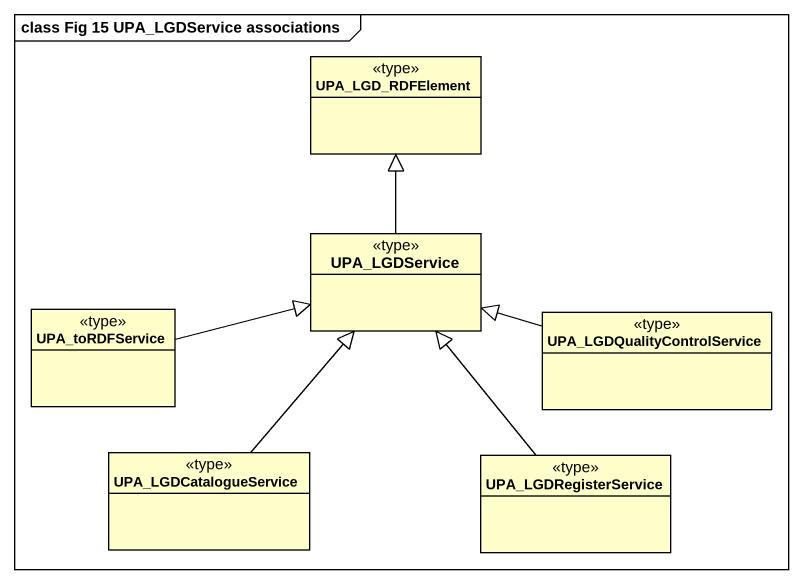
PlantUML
@startuml
mainframe class Fig 15 UPA_LGDService associations
hide circle
hide empty members
class UPA_LGD_RDFElement <<type>>
class UPA_LGDService <<type>>
class UPA_toRDFService <<type>>
class UPA_LGDQualityControlService <<type>>
class UPA_LGDCatalogueService <<type>>
class UPA_LGDRegisterService <<type>>
UPA_LGDService -up-|> UPA_LGD_RDFElement
UPA_toRDFService -right-|> UPA_LGDService
UPA_LGDQualityControlService -left-|> UPA_LGDService
UPA_LGDCatalogueService -up-|> UPA_LGDService
UPA_LGDRegisterService -up-|> UPA_LGDService
@enduml
